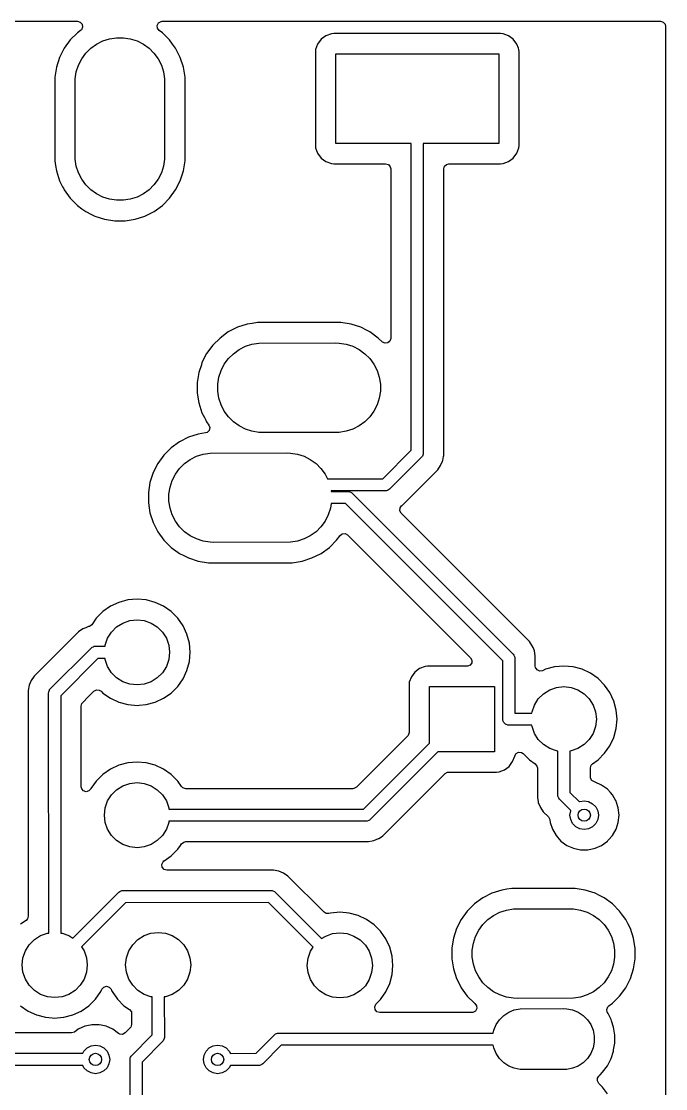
# Model space of a CAD drawing. Extents: x 3.8 to 7.11, y -5.16 to -3.03.
# Drawn here: x 6.483 to 7.106, y -4.064 to -3.032 of the extents above; entities that cross this region are included whole.
import ezdxf

# ---------------------------------------------------------------- set-up
doc = ezdxf.new("R2010")
doc.units = 0
doc.header["$MEASUREMENT"] = 0
doc.layers.add('BLACK', color=7, linetype='CONTINUOUS')

msp = doc.modelspace()

# ---------------------------------------------------------------- linework, layer by layer
at = {"layer": 'BLACK', "linetype": 'CONTINUOUS'}
for p, q in [((6.1716, -3.0315), (6.5378, -3.0315)), ((6.5378, -3.0315), (6.5404, -3.0323)), ((6.5404, -3.0323), (6.5422, -3.0344)), ((6.5422, -3.0344), (6.5426, -3.0371)), ((6.6149, -3.0354), (6.6162, -3.033)), ((6.6162, -3.033), (6.6186, -3.0316)), ((6.6186, -3.0316), (6.6197, -3.0315)), ((6.6197, -3.0315), (7.1014, -3.0315)), ((7.1014, -3.0315), (7.104, -3.0323)), ((7.104, -3.0323), (7.1058, -3.0344)), ((7.1058, -3.0344), (7.1063, -3.0364)), ((6.5377, -3.0425), (6.5307, -3.0495)), ((6.5406, -3.0403), (6.5377, -3.0425)), ((6.5377, -3.0425), (6.5377, -3.0425)), ((6.5415, -3.0396), (6.5406, -3.0403)), ((6.5426, -3.0371), (6.5415, -3.0396)), ((6.6152, -3.0382), (6.6149, -3.0354)), ((6.6168, -3.0403), (6.6152, -3.0382)), ((6.6198, -3.0425), (6.6168, -3.0403)), ((6.6268, -3.0495), (6.6198, -3.0425)), ((6.6198, -3.0425), (6.6198, -3.0425)), ((6.7832, -3.0435), (6.7779, -3.0455)), ((6.7855, -3.0433), (6.7832, -3.0435)), ((6.9468, -3.0433), (6.7855, -3.0433)), ((6.7855, -3.0433), (6.7855, -3.0433)), ((6.9491, -3.0435), (6.9468, -3.0433)), ((6.9468, -3.0433), (6.9468, -3.0433)), ((6.9468, -3.0433), (6.9468, -3.0433)), ((6.9468, -3.0433), (6.9468, -3.0433)), ((6.9544, -3.0455), (6.9491, -3.0435)), ((6.9491, -3.0435), (6.9491, -3.0435)), ((7.1063, -3.0364), (7.1063, -4.1114)), ((6.5307, -3.0495), (6.5248, -3.0575)), ((6.5307, -3.0495), (6.5307, -3.0495)), ((6.5506, -3.0576), (6.5561, -3.0536)), ((6.5561, -3.0536), (6.5622, -3.0505)), ((6.5622, -3.0505), (6.5686, -3.0484)), ((6.5686, -3.0484), (6.5753, -3.0474)), ((6.5753, -3.0474), (6.5821, -3.0474)), ((6.5821, -3.0474), (6.5888, -3.0484)), ((6.5888, -3.0484), (6.5953, -3.0505)), ((6.5953, -3.0505), (6.6014, -3.0536)), ((6.6014, -3.0536), (6.6069, -3.0576)), ((6.6297, -3.0535), (6.6268, -3.0495)), ((6.6268, -3.0495), (6.6268, -3.0495)), ((6.6326, -3.0575), (6.6297, -3.0535)), ((6.7699, -3.0535), (6.7679, -3.0588)), ((6.7733, -3.0489), (6.7699, -3.0535)), ((6.7699, -3.0535), (6.7699, -3.0535)), ((6.7779, -3.0455), (6.7733, -3.0489)), ((6.7733, -3.0489), (6.7733, -3.0489)), ((6.7779, -3.0455), (6.7779, -3.0455)), ((6.959, -3.0489), (6.9544, -3.0455)), ((6.9544, -3.0455), (6.9544, -3.0455)), ((6.9624, -3.0535), (6.959, -3.0489)), ((6.959, -3.0489), (6.959, -3.0489)), ((6.9639, -3.0575), (6.9624, -3.0535)), ((6.9624, -3.0535), (6.9624, -3.0535)), ((6.5248, -3.0575), (6.5203, -3.0664)), ((6.5418, -3.0679), (6.5458, -3.0624)), ((6.5458, -3.0624), (6.5506, -3.0576)), ((6.6069, -3.0576), (6.6117, -3.0624)), ((6.6117, -3.0624), (6.6157, -3.0679)), ((6.6355, -3.0632), (6.6326, -3.0575)), ((6.6371, -3.0664), (6.6355, -3.0632)), ((6.7679, -3.0588), (6.7677, -3.0611)), ((6.7677, -3.0611), (6.7677, -3.0611)), ((6.7677, -3.0611), (6.7677, -3.0611)), ((6.7677, -3.0611), (6.7677, -3.1515)), ((6.7874, -3.1496), (6.7874, -3.063)), ((6.7874, -3.063), (6.9449, -3.063)), ((6.9449, -3.063), (6.9449, -3.1496)), ((6.9643, -3.0588), (6.9639, -3.0575)), ((6.9646, -3.0611), (6.9643, -3.0588)), ((6.9646, -3.1515), (6.9646, -3.0611)), ((6.5173, -3.0758), (6.5157, -3.0856)), ((6.5203, -3.0664), (6.5173, -3.0758)), ((6.5173, -3.0758), (6.5173, -3.0758)), ((6.5366, -3.0804), (6.5387, -3.074)), ((6.5387, -3.074), (6.5418, -3.0679)), ((6.6157, -3.0679), (6.6188, -3.074)), ((6.6188, -3.074), (6.6209, -3.0804)), ((6.6402, -3.0758), (6.6371, -3.0664)), ((6.6371, -3.0664), (6.6371, -3.0664)), ((6.6371, -3.0664), (6.6371, -3.0664)), ((6.6418, -3.0856), (6.6402, -3.0758)), ((6.5157, -3.0856), (6.5157, -3.1664)), ((6.5356, -3.0872), (6.5366, -3.0804)), ((6.6209, -3.0804), (6.6219, -3.0872)), ((6.6418, -3.1664), (6.6418, -3.0856)), ((6.5354, -3.0906), (6.5356, -3.0872)), ((6.5356, -3.1648), (6.5354, -3.0906)), ((6.6219, -3.0872), (6.622, -3.1614)), ((6.7677, -3.1515), (6.7677, -3.1515)), ((6.7677, -3.1515), (6.7679, -3.1538)), ((6.7679, -3.1538), (6.7699, -3.1591)), ((6.8603, -3.1496), (6.7874, -3.1496)), ((6.8603, -3.4463), (6.8603, -3.1496)), ((6.9449, -3.1496), (6.872, -3.1496)), ((6.872, -3.1496), (6.872, -3.4488)), ((6.9624, -3.1591), (6.9643, -3.1538)), ((6.9643, -3.1538), (6.9646, -3.1515)), ((6.5157, -3.1664), (6.5164, -3.1708)), ((6.5366, -3.1715), (6.5356, -3.1648)), ((6.6219, -3.1648), (6.6209, -3.1715)), ((6.622, -3.1614), (6.6219, -3.1648)), ((6.6402, -3.1762), (6.6418, -3.1664)), ((6.7699, -3.1591), (6.7699, -3.1591)), ((6.7699, -3.1591), (6.7733, -3.1637)), ((6.7733, -3.1637), (6.7733, -3.1637)), ((6.7733, -3.1637), (6.7779, -3.1671)), ((6.7779, -3.1671), (6.7779, -3.1671)), ((6.7779, -3.1671), (6.7832, -3.1691)), ((6.9491, -3.1691), (6.9544, -3.1671)), ((6.9544, -3.1671), (6.959, -3.1637)), ((6.959, -3.1637), (6.9624, -3.1591)), ((6.5164, -3.1708), (6.5173, -3.1762)), ((6.5173, -3.1762), (6.5203, -3.1856)), ((6.5387, -3.178), (6.5366, -3.1715)), ((6.5418, -3.184), (6.5387, -3.178)), ((6.6188, -3.178), (6.6157, -3.184)), ((6.6209, -3.1715), (6.6188, -3.178)), ((6.6371, -3.1856), (6.6402, -3.1762)), ((6.7832, -3.1691), (6.7832, -3.1691)), ((6.7832, -3.1691), (6.7834, -3.1691)), ((6.7834, -3.1691), (6.7855, -3.1693)), ((6.7855, -3.1693), (6.8356, -3.1693)), ((6.8356, -3.1693), (6.8383, -3.1701)), ((6.8383, -3.1701), (6.8401, -3.1722)), ((6.8401, -3.1722), (6.8405, -3.1742)), ((6.8405, -3.1742), (6.8405, -3.3381)), ((6.8918, -3.1742), (6.8925, -3.1716)), ((6.8918, -3.4513), (6.8918, -3.1742)), ((6.8925, -3.1716), (6.8946, -3.1698)), ((6.8946, -3.1698), (6.8966, -3.1693)), ((6.8966, -3.1693), (6.9468, -3.1693)), ((6.9468, -3.1693), (6.9491, -3.1691)), ((6.9468, -3.1693), (6.9468, -3.1693)), ((6.5203, -3.1856), (6.5234, -3.1917)), ((6.5458, -3.1895), (6.5418, -3.184)), ((6.6157, -3.184), (6.6117, -3.1895)), ((6.6326, -3.1944), (6.6371, -3.1856)), ((6.5234, -3.1917), (6.5241, -3.193)), ((6.5241, -3.193), (6.5248, -3.1944)), ((6.5248, -3.1944), (6.5307, -3.2025)), ((6.5506, -3.1943), (6.5458, -3.1895)), ((6.5561, -3.1983), (6.5506, -3.1943)), ((6.5622, -3.2014), (6.5561, -3.1983)), ((6.6014, -3.1983), (6.5953, -3.2014)), ((6.6069, -3.1943), (6.6014, -3.1983)), ((6.6117, -3.1895), (6.6069, -3.1943)), ((6.6268, -3.2025), (6.6326, -3.1944)), ((6.5307, -3.2025), (6.5307, -3.2025)), ((6.5307, -3.2025), (6.5377, -3.2095)), ((6.5377, -3.2095), (6.5377, -3.2095)), ((6.5377, -3.2095), (6.5421, -3.2127)), ((6.5686, -3.2035), (6.5622, -3.2014)), ((6.5753, -3.2046), (6.5686, -3.2035)), ((6.5821, -3.2046), (6.5753, -3.2046)), ((6.5888, -3.2035), (6.5821, -3.2046)), ((6.5953, -3.2014), (6.5888, -3.2035)), ((6.6118, -3.2153), (6.6198, -3.2095)), ((6.6198, -3.2095), (6.6268, -3.2025)), ((6.5421, -3.2127), (6.5457, -3.2153)), ((6.5457, -3.2153), (6.5513, -3.2182)), ((6.5513, -3.2182), (6.5546, -3.2198)), ((6.5546, -3.2198), (6.5546, -3.2198)), ((6.5546, -3.2198), (6.5546, -3.2198)), ((6.5546, -3.2198), (6.564, -3.2229)), ((6.5935, -3.2229), (6.6029, -3.2198)), ((6.6029, -3.2198), (6.6118, -3.2153)), ((6.564, -3.2229), (6.5738, -3.2244)), ((6.5738, -3.2244), (6.5738, -3.2244)), ((6.5738, -3.2244), (6.5837, -3.2244)), ((6.5837, -3.2244), (6.5935, -3.2229)), ((6.5837, -3.2244), (6.5837, -3.2244)), ((6.7067, -3.3236), (6.7018, -3.3244)), ((6.7116, -3.3228), (6.7067, -3.3236)), ((6.7924, -3.3228), (6.7116, -3.3228)), ((6.8022, -3.3244), (6.7924, -3.3228)), ((6.6835, -3.3319), (6.6755, -3.3378)), ((6.6923, -3.3274), (6.6835, -3.3319)), ((6.7018, -3.3244), (6.6923, -3.3274)), ((6.8116, -3.3274), (6.8022, -3.3244)), ((6.8176, -3.3305), (6.8116, -3.3274)), ((6.8204, -3.3319), (6.8176, -3.3305)), ((6.8285, -3.3378), (6.8204, -3.3319)), ((6.8204, -3.3319), (6.8204, -3.3319)), ((6.8204, -3.3319), (6.8204, -3.3319)), ((6.6755, -3.3378), (6.6685, -3.3448)), ((6.6755, -3.3378), (6.6755, -3.3378)), ((6.7, -3.3458), (6.7064, -3.3437)), ((6.7064, -3.3437), (6.7131, -3.3427)), ((6.7131, -3.3427), (6.7874, -3.3425)), ((6.7874, -3.3425), (6.7908, -3.3427)), ((6.7908, -3.3427), (6.7975, -3.3437)), ((6.7975, -3.3437), (6.804, -3.3458)), ((6.8322, -3.3415), (6.8285, -3.3378)), ((6.8285, -3.3378), (6.8285, -3.3378)), ((6.8325, -3.3417), (6.8322, -3.3415)), ((6.835, -3.3429), (6.8325, -3.3417)), ((6.8377, -3.3425), (6.835, -3.3429)), ((6.8398, -3.3407), (6.8377, -3.3425)), ((6.8405, -3.3381), (6.8398, -3.3407)), ((6.6626, -3.3528), (6.6581, -3.3616)), ((6.6685, -3.3448), (6.6626, -3.3528)), ((6.6685, -3.3448), (6.6685, -3.3448)), ((6.6836, -3.3577), (6.6884, -3.3529)), ((6.6884, -3.3529), (6.6939, -3.3489)), ((6.6939, -3.3489), (6.7, -3.3458)), ((6.804, -3.3458), (6.81, -3.3489)), ((6.81, -3.3489), (6.8155, -3.3529)), ((6.8155, -3.3529), (6.8203, -3.3577)), ((6.6575, -3.3636), (6.6551, -3.3711)), ((6.6581, -3.3616), (6.6575, -3.3636)), ((6.6765, -3.3693), (6.6796, -3.3632)), ((6.6796, -3.3632), (6.6836, -3.3577)), ((6.8203, -3.3577), (6.8243, -3.3632)), ((6.8243, -3.3632), (6.8274, -3.3693)), ((6.6551, -3.3711), (6.6535, -3.3809)), ((6.6744, -3.3757), (6.6765, -3.3693)), ((6.8274, -3.3693), (6.8295, -3.3757)), ((6.6535, -3.3809), (6.6535, -3.3908)), ((6.6734, -3.3824), (6.6744, -3.3757)), ((6.6734, -3.3892), (6.6734, -3.3824)), ((6.8295, -3.3757), (6.8306, -3.3824)), ((6.8306, -3.3824), (6.8306, -3.3892)), ((6.6535, -3.3908), (6.6539, -3.3931)), ((6.6539, -3.3931), (6.6551, -3.4006)), ((6.6744, -3.3959), (6.6734, -3.3892)), ((6.8306, -3.3892), (6.8295, -3.3959)), ((6.6551, -3.4006), (6.6581, -3.41)), ((6.6765, -3.4024), (6.6744, -3.3959)), ((6.6796, -3.4085), (6.6765, -3.4024)), ((6.8274, -3.4024), (6.8243, -3.4085)), ((6.8295, -3.3959), (6.8274, -3.4024)), ((6.6581, -3.41), (6.6605, -3.4147)), ((6.6605, -3.4147), (6.6618, -3.4171)), ((6.6836, -3.414), (6.6796, -3.4085)), ((6.6884, -3.4188), (6.6836, -3.414)), ((6.8203, -3.414), (6.8155, -3.4188)), ((6.8243, -3.4085), (6.8203, -3.414)), ((6.6618, -3.4171), (6.6626, -3.4189)), ((6.6626, -3.4189), (6.6648, -3.4219)), ((6.6648, -3.4219), (6.6657, -3.4244)), ((6.6657, -3.4244), (6.6651, -3.4271)), ((6.6939, -3.4228), (6.6884, -3.4188)), ((6.7, -3.4258), (6.6939, -3.4228)), ((6.7064, -3.4279), (6.7, -3.4258)), ((6.804, -3.4258), (6.7975, -3.4279)), ((6.81, -3.4228), (6.804, -3.4258)), ((6.8155, -3.4188), (6.81, -3.4228)), ((6.6451, -3.4337), (6.6363, -3.4382)), ((6.6545, -3.4307), (6.6451, -3.4337)), ((6.6616, -3.4295), (6.6545, -3.4307)), ((6.6631, -3.429), (6.6616, -3.4295)), ((6.6651, -3.4271), (6.6631, -3.429)), ((6.7131, -3.429), (6.7064, -3.4279)), ((6.7165, -3.4291), (6.7131, -3.429)), ((6.7908, -3.429), (6.7165, -3.4291)), ((6.7975, -3.4279), (6.7908, -3.429)), ((6.6282, -3.4441), (6.6212, -3.4511)), ((6.6363, -3.4382), (6.6282, -3.4441)), ((6.6282, -3.4441), (6.6282, -3.4441)), ((6.8329, -3.4738), (6.8603, -3.4463)), ((6.6212, -3.4511), (6.6154, -3.4591)), ((6.6212, -3.4511), (6.6212, -3.4511)), ((6.6412, -3.4592), (6.6467, -3.4552)), ((6.6467, -3.4552), (6.6527, -3.4521)), ((6.6527, -3.4521), (6.6592, -3.45)), ((6.6592, -3.45), (6.6659, -3.449)), ((6.6659, -3.449), (6.7402, -3.4488)), ((6.7402, -3.4488), (6.7436, -3.449)), ((6.7436, -3.449), (6.7503, -3.45)), ((6.7503, -3.45), (6.7567, -3.4521)), ((6.7567, -3.4521), (6.7628, -3.4552)), ((6.7628, -3.4552), (6.7683, -3.4592)), ((6.8711, -3.4521), (6.8394, -3.4839)), ((6.8719, -3.45), (6.8711, -3.4521)), ((6.872, -3.4488), (6.8719, -3.45)), ((6.8888, -3.4609), (6.8905, -3.457)), ((6.8905, -3.457), (6.8908, -3.4563)), ((6.8908, -3.4563), (6.8915, -3.4524)), ((6.8915, -3.4524), (6.8918, -3.4513)), ((6.6109, -3.4679), (6.6078, -3.4774)), ((6.6154, -3.4591), (6.6109, -3.4679)), ((6.6324, -3.4695), (6.6364, -3.464)), ((6.6364, -3.464), (6.6412, -3.4592)), ((6.7683, -3.4592), (6.7731, -3.464)), ((6.7731, -3.464), (6.7771, -3.4695)), ((6.8516, -3.4996), (6.886, -3.4651)), ((6.886, -3.4651), (6.8888, -3.4609)), ((6.6078, -3.4774), (6.6063, -3.4872)), ((6.6272, -3.482), (6.6293, -3.4756)), ((6.6293, -3.4756), (6.6324, -3.4695)), ((6.7771, -3.4695), (6.7793, -3.4739)), ((6.7793, -3.4739), (6.8329, -3.4738)), ((6.6063, -3.4872), (6.6063, -3.4971)), ((6.6261, -3.4887), (6.6272, -3.482)), ((6.6261, -3.4955), (6.6261, -3.4887)), ((6.8364, -3.4855), (6.7828, -3.4856)), ((6.7828, -3.4856), (6.7829, -3.4862)), ((6.7829, -3.4862), (6.7992, -3.4862)), ((6.7992, -3.4862), (6.8004, -3.4863)), ((6.8004, -3.4863), (6.8011, -3.4866)), ((6.8011, -3.4866), (6.8025, -3.4872)), ((6.8025, -3.4872), (6.9589, -3.6435)), ((6.8373, -3.4852), (6.8364, -3.4855)), ((6.8385, -3.4846), (6.8373, -3.4852)), ((6.8394, -3.4839), (6.8385, -3.4846)), ((6.6063, -3.4971), (6.6078, -3.5069)), ((6.6272, -3.5022), (6.6261, -3.4955)), ((6.7829, -3.4979), (6.7823, -3.5022)), ((6.7967, -3.4979), (6.7829, -3.4979)), ((6.9488, -3.6499), (6.7967, -3.4979)), ((6.6078, -3.5069), (6.6109, -3.5163)), ((6.6293, -3.5087), (6.6272, -3.5022)), ((6.6324, -3.5148), (6.6293, -3.5087)), ((6.7802, -3.5087), (6.7771, -3.5148)), ((6.7823, -3.5022), (6.7802, -3.5087)), ((6.8493, -3.5049), (6.8495, -3.5021)), ((6.8506, -3.5073), (6.8493, -3.5049)), ((6.8495, -3.5021), (6.8511, -3.4999)), ((6.9746, -3.6313), (6.8506, -3.5073)), ((6.8511, -3.4999), (6.8513, -3.4998)), ((6.8513, -3.4998), (6.8516, -3.4996)), ((6.6109, -3.5163), (6.6154, -3.5252)), ((6.6364, -3.5203), (6.6324, -3.5148)), ((6.7771, -3.5148), (6.7731, -3.5203)), ((6.6154, -3.5252), (6.6212, -3.5332)), ((6.6412, -3.5251), (6.6364, -3.5203)), ((6.6467, -3.5291), (6.6412, -3.5251)), ((6.6527, -3.5321), (6.6467, -3.5291)), ((6.7628, -3.5291), (6.7567, -3.5321)), ((6.7683, -3.5251), (6.7628, -3.5291)), ((6.7731, -3.5203), (6.7683, -3.5251)), ((6.7882, -3.5332), (6.7915, -3.5286)), ((6.7915, -3.5286), (6.7937, -3.527)), ((6.7937, -3.527), (6.7964, -3.5267)), ((6.7964, -3.5267), (6.7989, -3.528)), ((6.7989, -3.528), (6.7989, -3.5281)), ((6.7989, -3.5281), (6.9177, -3.6469)), ((6.6212, -3.5332), (6.6212, -3.5332)), ((6.6212, -3.5332), (6.6282, -3.5402)), ((6.6282, -3.5402), (6.6282, -3.5402)), ((6.6282, -3.5402), (6.6352, -3.5453)), ((6.6592, -3.5342), (6.6527, -3.5321)), ((6.6659, -3.5353), (6.6592, -3.5342)), ((6.6693, -3.5354), (6.6659, -3.5353)), ((6.7436, -3.5353), (6.6693, -3.5354)), ((6.7503, -3.5342), (6.7436, -3.5353)), ((6.7567, -3.5321), (6.7503, -3.5342)), ((6.7732, -3.546), (6.7812, -3.5402)), ((6.7812, -3.5402), (6.7882, -3.5332)), ((6.6352, -3.5453), (6.6363, -3.546)), ((6.6363, -3.546), (6.6406, -3.5482)), ((6.6406, -3.5482), (6.6451, -3.5505)), ((6.6451, -3.5505), (6.6451, -3.5505)), ((6.6451, -3.5505), (6.6451, -3.5505)), ((6.6451, -3.5505), (6.6545, -3.5536)), ((6.7549, -3.5536), (6.7643, -3.5505)), ((6.7643, -3.5505), (6.7732, -3.546)), ((6.6545, -3.5536), (6.6643, -3.5551)), ((6.6643, -3.5551), (6.6643, -3.5551)), ((6.6643, -3.5551), (6.7451, -3.5551)), ((6.7451, -3.5551), (6.7549, -3.5536)), ((6.7451, -3.5551), (6.7451, -3.5551)), ((6.5864, -3.5911), (6.5777, -3.5934)), ((6.5953, -3.5903), (6.5864, -3.5911)), ((6.5864, -3.5911), (6.5864, -3.5911)), ((6.6042, -3.5911), (6.5953, -3.5903)), ((6.5953, -3.5903), (6.5953, -3.5903)), ((6.6129, -3.5934), (6.6042, -3.5911)), ((6.6042, -3.5911), (6.6042, -3.5911)), ((6.6042, -3.5911), (6.6042, -3.5911)), ((6.6042, -3.5911), (6.6042, -3.5911)), ((6.6042, -3.5911), (6.6042, -3.5911)), ((6.5696, -3.5972), (6.5622, -3.6024)), ((6.5777, -3.5934), (6.5696, -3.5972)), ((6.5696, -3.5972), (6.5696, -3.5972)), ((6.5777, -3.5934), (6.5777, -3.5934)), ((6.621, -3.5972), (6.6129, -3.5934)), ((6.6129, -3.5934), (6.6129, -3.5934)), ((6.6283, -3.6024), (6.621, -3.5972)), ((6.621, -3.5972), (6.621, -3.5972)), ((6.5559, -3.6087), (6.5515, -3.615)), ((6.5622, -3.6024), (6.5559, -3.6087)), ((6.5816, -3.6134), (6.5883, -3.611)), ((6.5883, -3.611), (6.5953, -3.6102)), ((6.5953, -3.6102), (6.6023, -3.611)), ((6.6023, -3.611), (6.6089, -3.6134)), ((6.6346, -3.6087), (6.6283, -3.6024)), ((6.6398, -3.616), (6.6346, -3.6087)), ((6.6346, -3.6087), (6.6346, -3.6087)), ((6.5388, -3.6218), (6.4959, -3.6648)), ((6.543, -3.619), (6.5388, -3.6218)), ((6.5388, -3.6218), (6.5388, -3.6218)), ((6.5457, -3.6179), (6.543, -3.619)), ((6.543, -3.619), (6.543, -3.619)), ((6.5476, -3.6171), (6.5457, -3.6179)), ((6.5485, -3.6169), (6.5476, -3.6171)), ((6.5476, -3.6171), (6.5476, -3.6171)), ((6.5494, -3.6167), (6.5485, -3.6169)), ((6.5515, -3.615), (6.5494, -3.6167)), ((6.5669, -3.6281), (6.5707, -3.6221)), ((6.5707, -3.6221), (6.5756, -3.6171)), ((6.5756, -3.6171), (6.5816, -3.6134)), ((6.6089, -3.6134), (6.6149, -3.6171)), ((6.6149, -3.6171), (6.6199, -3.6221)), ((6.6199, -3.6221), (6.6237, -3.6281)), ((6.6436, -3.6242), (6.6398, -3.616)), ((6.5646, -3.6347), (6.5669, -3.6281)), ((6.6237, -3.6281), (6.626, -3.6347)), ((6.6459, -3.6328), (6.6436, -3.6242)), ((6.6467, -3.6417), (6.6459, -3.6328)), ((6.9756, -3.6328), (6.9746, -3.6313)), ((6.9746, -3.6313), (6.9746, -3.6313)), ((6.9774, -3.6355), (6.9756, -3.6328)), ((6.5108, -3.6778), (6.5509, -3.6376)), ((6.5509, -3.6376), (6.5518, -3.6368)), ((6.5518, -3.6368), (6.5531, -3.6363)), ((6.5531, -3.6363), (6.554, -3.6359)), ((6.554, -3.6359), (6.5644, -3.6359)), ((6.5644, -3.6359), (6.5646, -3.6347)), ((6.626, -3.6347), (6.6268, -3.6417)), ((6.6268, -3.6417), (6.626, -3.6487)), ((6.6459, -3.6507), (6.6467, -3.6417)), ((6.9589, -3.6435), (6.9596, -3.6444)), ((6.9781, -3.6371), (6.9774, -3.6355)), ((6.9794, -3.6402), (6.9781, -3.6371)), ((6.9803, -3.6451), (6.9794, -3.6402)), ((6.9794, -3.6402), (6.9794, -3.6402)), ((6.9794, -3.6402), (6.9794, -3.6402)), ((6.5574, -3.6476), (6.5215, -3.6837)), ((6.5644, -3.6476), (6.5574, -3.6476)), ((6.5646, -3.6487), (6.5644, -3.6476)), ((6.5669, -3.6554), (6.5646, -3.6487)), ((6.626, -3.6487), (6.6237, -3.6554)), ((6.6436, -3.6593), (6.6459, -3.6507)), ((6.9189, -3.652), (6.9172, -3.6542)), ((6.9177, -3.6469), (6.919, -3.6493)), ((6.919, -3.6493), (6.9189, -3.652)), ((6.9489, -3.7075), (6.9488, -3.6499)), ((6.9596, -3.6444), (6.9599, -3.645)), ((6.9599, -3.645), (6.9605, -3.6465)), ((6.9605, -3.6465), (6.9606, -3.7006)), ((6.9803, -3.6551), (6.9803, -3.6451)), ((6.5707, -3.6614), (6.5669, -3.6554)), ((6.5756, -3.6664), (6.5707, -3.6614)), ((6.6199, -3.6614), (6.6149, -3.6664)), ((6.6237, -3.6554), (6.6199, -3.6614)), ((6.6398, -3.6674), (6.6436, -3.6593)), ((6.8639, -3.6608), (6.8605, -3.6654)), ((6.8684, -3.6574), (6.8639, -3.6608)), ((6.8639, -3.6608), (6.8639, -3.6608)), ((6.8737, -3.6554), (6.8684, -3.6574)), ((6.8684, -3.6574), (6.8684, -3.6574)), ((6.8761, -3.6552), (6.8737, -3.6554)), ((6.9143, -3.6552), (6.8761, -3.6552)), ((6.8761, -3.6552), (6.8761, -3.6552)), ((6.9146, -3.6552), (6.9143, -3.6552)), ((6.9172, -3.6542), (6.9146, -3.6552)), ((6.9805, -3.6565), (6.9803, -3.6551)), ((6.982, -3.6588), (6.9805, -3.6565)), ((6.9846, -3.6599), (6.982, -3.6588)), ((6.9873, -3.6595), (6.9846, -3.6599)), ((6.9903, -3.6581), (6.9873, -3.6595)), ((6.9989, -3.6558), (6.9903, -3.6581)), ((6.9903, -3.6581), (6.9903, -3.6581)), ((7.0079, -3.655), (6.9989, -3.6558)), ((6.9989, -3.6558), (6.9989, -3.6558)), ((7.0168, -3.6558), (7.0079, -3.655)), ((7.0079, -3.655), (7.0079, -3.655)), ((7.0255, -3.6581), (7.0168, -3.6558)), ((7.0168, -3.6558), (7.0168, -3.6558)), ((7.0168, -3.6558), (7.0168, -3.6558)), ((7.0168, -3.6558), (7.0168, -3.6558)), ((7.0168, -3.6558), (7.0168, -3.6558)), ((7.0336, -3.6619), (7.0255, -3.6581)), ((7.0255, -3.6581), (7.0255, -3.6581)), ((7.0409, -3.667), (7.0336, -3.6619)), ((7.0336, -3.6619), (7.0336, -3.6619)), ((6.4911, -3.6736), (6.4901, -3.6786)), ((6.4931, -3.669), (6.4911, -3.6736)), ((6.4911, -3.6736), (6.4911, -3.6736)), ((6.4959, -3.6648), (6.4931, -3.669)), ((6.5816, -3.6701), (6.5756, -3.6664)), ((6.5883, -3.6724), (6.5816, -3.6701)), ((6.5953, -3.6732), (6.5883, -3.6724)), ((6.6023, -3.6724), (6.5953, -3.6732)), ((6.6089, -3.6701), (6.6023, -3.6724)), ((6.6149, -3.6664), (6.6089, -3.6701)), ((6.6346, -3.6748), (6.6398, -3.6674)), ((6.8585, -3.6707), (6.8582, -3.673)), ((6.8582, -3.673), (6.8582, -3.673)), ((6.8582, -3.673), (6.8582, -3.7194)), ((6.8605, -3.6654), (6.8585, -3.6707)), ((6.8605, -3.6654), (6.8605, -3.6654)), ((7.0472, -3.6734), (7.0409, -3.667)), ((7.0524, -3.6807), (7.0472, -3.6734)), ((7.0472, -3.6734), (7.0472, -3.6734)), ((6.4901, -3.6786), (6.4901, -3.897)), ((6.5098, -3.6811), (6.51, -3.68)), ((6.5099, -3.9133), (6.5098, -3.6811)), ((6.51, -3.68), (6.5106, -3.6783)), ((6.5106, -3.6783), (6.5108, -3.6778)), ((6.5215, -3.6837), (6.5216, -3.9133)), ((6.5482, -3.6849), (6.5536, -3.6794)), ((6.5536, -3.6794), (6.5561, -3.6781)), ((6.5561, -3.6781), (6.5588, -3.6783)), ((6.5588, -3.6783), (6.5606, -3.6794)), ((6.5606, -3.6794), (6.5622, -3.6811)), ((6.5622, -3.6811), (6.5622, -3.6811)), ((6.5622, -3.6811), (6.5696, -3.6862)), ((6.621, -3.6862), (6.6283, -3.6811)), ((6.6283, -3.6811), (6.6346, -3.6748)), ((6.878, -3.7296), (6.878, -3.6749)), ((6.878, -3.6749), (6.9409, -3.6749)), ((6.9409, -3.6749), (6.9409, -3.7379)), ((6.9832, -3.6868), (6.9882, -3.6818)), ((6.9882, -3.6818), (6.9942, -3.678)), ((6.9942, -3.678), (7.0009, -3.6757)), ((7.0009, -3.6757), (7.0079, -3.6749)), ((7.0079, -3.6749), (7.0149, -3.6757)), ((7.0149, -3.6757), (7.0215, -3.678)), ((7.0215, -3.678), (7.0275, -3.6818)), ((7.0275, -3.6818), (7.0325, -3.6868)), ((7.0562, -3.6888), (7.0524, -3.6807)), ((6.5414, -3.6937), (6.5421, -3.6911)), ((6.5414, -3.7717), (6.5414, -3.6937)), ((6.5421, -3.6911), (6.5428, -3.6903)), ((6.5428, -3.6903), (6.5482, -3.6849)), ((6.5696, -3.6862), (6.5777, -3.69)), ((6.5777, -3.69), (6.5864, -3.6923)), ((6.5864, -3.6923), (6.5927, -3.6929)), ((6.5927, -3.6929), (6.5953, -3.6931)), ((6.5953, -3.6931), (6.5975, -3.6929)), ((6.5953, -3.6931), (6.5953, -3.6931)), ((6.5953, -3.6931), (6.5953, -3.6931)), ((6.5975, -3.6929), (6.6042, -3.6923)), ((6.6042, -3.6923), (6.6129, -3.69)), ((6.6129, -3.69), (6.621, -3.6862)), ((6.9772, -3.6994), (6.9795, -3.6927)), ((6.9795, -3.6927), (6.9832, -3.6868)), ((7.0325, -3.6868), (7.0363, -3.6927)), ((7.0363, -3.6927), (7.0386, -3.6994)), ((7.0585, -3.6975), (7.0562, -3.6888)), ((6.9606, -3.7006), (6.977, -3.7006)), ((6.977, -3.7006), (6.9772, -3.6994)), ((7.0386, -3.6994), (7.0394, -3.7064)), ((7.0593, -3.7064), (7.0585, -3.6975)), ((6.9498, -3.7097), (6.9489, -3.7075)), ((6.9489, -3.7075), (6.9489, -3.7075)), ((6.9514, -3.7113), (6.9498, -3.7097)), ((6.9536, -3.7122), (6.9514, -3.7113)), ((6.9547, -3.7123), (6.9536, -3.7122)), ((6.977, -3.7123), (6.9547, -3.7123)), ((6.9772, -3.7134), (6.977, -3.7123)), ((6.9795, -3.7201), (6.9772, -3.7134)), ((7.0386, -3.7134), (7.0363, -3.7201)), ((7.0394, -3.7064), (7.0386, -3.7134)), ((7.0562, -3.724), (7.0585, -3.7153)), ((7.0585, -3.7153), (7.0593, -3.7064)), ((6.8568, -3.7228), (6.8075, -3.7722)), ((6.8575, -3.722), (6.8568, -3.7228)), ((6.8582, -3.7194), (6.8575, -3.722)), ((6.9832, -3.726), (6.9795, -3.7201)), ((6.9882, -3.731), (6.9832, -3.726)), ((7.0325, -3.726), (7.0275, -3.731)), ((7.0363, -3.7201), (7.0325, -3.726)), ((7.0524, -3.7321), (7.0562, -3.724)), ((6.8143, -3.7933), (6.878, -3.7296)), ((6.9942, -3.7348), (6.9882, -3.731)), ((7.0009, -3.7371), (6.9942, -3.7348)), ((7.0215, -3.7348), (7.0149, -3.7371)), ((7.0275, -3.731), (7.0215, -3.7348)), ((7.0472, -3.7394), (7.0524, -3.7321)), ((6.8862, -3.7379), (6.8208, -3.8034)), ((6.9409, -3.7379), (6.8862, -3.7379)), ((6.9584, -3.7474), (6.9604, -3.7421)), ((6.9604, -3.7419), (6.9618, -3.7395)), ((6.9604, -3.7421), (6.9604, -3.7419)), ((6.9604, -3.7421), (6.9604, -3.7421)), ((6.9618, -3.7395), (6.9642, -3.7382)), ((6.9642, -3.7382), (6.967, -3.7385)), ((6.967, -3.7385), (6.9687, -3.7396)), ((6.9687, -3.7396), (6.9748, -3.7458)), ((6.9748, -3.7458), (6.9748, -3.7458)), ((6.9748, -3.7458), (6.9748, -3.7458)), ((6.9748, -3.7458), (6.9802, -3.7495)), ((7.002, -3.7372), (7.0009, -3.7371)), ((7.0021, -3.7807), (7.002, -3.7372)), ((7.0149, -3.7371), (7.0137, -3.7372)), ((7.0137, -3.7372), (7.0138, -3.7772)), ((7.0356, -3.7495), (7.0409, -3.7458)), ((7.0409, -3.7458), (7.0472, -3.7394)), ((6.5696, -3.7547), (6.5622, -3.7598)), ((6.5777, -3.7509), (6.5696, -3.7547)), ((6.5696, -3.7547), (6.5696, -3.7547)), ((6.5864, -3.7486), (6.5777, -3.7509)), ((6.5777, -3.7509), (6.5777, -3.7509)), ((6.5953, -3.7478), (6.5864, -3.7486)), ((6.5864, -3.7486), (6.5864, -3.7486)), ((6.6042, -3.7486), (6.5953, -3.7478)), ((6.5953, -3.7478), (6.5953, -3.7478)), ((6.6129, -3.7509), (6.6042, -3.7486)), ((6.6042, -3.7486), (6.6042, -3.7486)), ((6.6042, -3.7486), (6.6042, -3.7486)), ((6.6042, -3.7486), (6.6042, -3.7486)), ((6.6042, -3.7486), (6.6042, -3.7486)), ((6.621, -3.7547), (6.6129, -3.7509)), ((6.6129, -3.7509), (6.6129, -3.7509)), ((6.6283, -3.7598), (6.621, -3.7547)), ((6.621, -3.7547), (6.621, -3.7547)), ((6.9452, -3.7573), (6.9505, -3.7554)), ((6.9505, -3.7554), (6.955, -3.752)), ((6.955, -3.752), (6.9584, -3.7474)), ((6.9802, -3.7495), (6.9819, -3.7517)), ((6.9819, -3.7517), (6.9823, -3.7535)), ((6.9823, -3.7535), (6.9823, -3.7821)), ((7.0335, -3.7535), (7.0343, -3.7509)), ((7.0335, -3.7623), (7.0335, -3.7535)), ((7.0343, -3.7509), (7.0356, -3.7495)), ((6.5559, -3.7662), (6.5508, -3.7735)), ((6.5622, -3.7598), (6.5559, -3.7662)), ((6.6346, -3.7662), (6.6283, -3.7598)), ((6.6384, -3.7715), (6.6346, -3.7662)), ((6.833, -3.8191), (6.893, -3.759)), ((6.893, -3.759), (6.8955, -3.7577)), ((6.8955, -3.7577), (6.8965, -3.7576)), ((6.8965, -3.7576), (6.9428, -3.7576)), ((6.9428, -3.7576), (6.9452, -3.7573)), ((6.9428, -3.7576), (6.9428, -3.7576)), ((7.0336, -3.7633), (7.0335, -3.7623)), ((7.0349, -3.7658), (7.0336, -3.7633)), ((7.0374, -3.7671), (7.0349, -3.7658)), ((7.038, -3.7672), (7.0374, -3.7671)), ((7.0444, -3.7701), (7.038, -3.7672)), ((7.038, -3.7672), (7.038, -3.7672)), ((7.038, -3.7672), (7.038, -3.7672)), ((7.038, -3.7672), (7.038, -3.7672)), ((6.5418, -3.7737), (6.5414, -3.7717)), ((6.5436, -3.7758), (6.5418, -3.7737)), ((6.5462, -3.7765), (6.5436, -3.7758)), ((6.5488, -3.7758), (6.5462, -3.7765)), ((6.5507, -3.7737), (6.5488, -3.7758)), ((6.5508, -3.7735), (6.5507, -3.7737)), ((6.5508, -3.7735), (6.5508, -3.7735)), ((6.5707, -3.7796), (6.5756, -3.7746)), ((6.5756, -3.7746), (6.5816, -3.7708)), ((6.5816, -3.7708), (6.5883, -3.7685)), ((6.5883, -3.7685), (6.5953, -3.7677)), ((6.5953, -3.7677), (6.6023, -3.7685)), ((6.6023, -3.7685), (6.6089, -3.7708)), ((6.6089, -3.7708), (6.6149, -3.7746)), ((6.6149, -3.7746), (6.6199, -3.7796)), ((6.6397, -3.7728), (6.6384, -3.7715)), ((6.6424, -3.7736), (6.6397, -3.7728)), ((6.804, -3.7736), (6.6424, -3.7736)), ((6.805, -3.7735), (6.804, -3.7736)), ((6.8075, -3.7722), (6.805, -3.7735)), ((7.0138, -3.7772), (7.0229, -3.7863)), ((7.0501, -3.7742), (7.0444, -3.7701)), ((7.053, -3.7774), (7.0501, -3.7742)), ((7.0501, -3.7742), (7.0501, -3.7742)), ((7.0501, -3.7742), (7.0501, -3.7742)), ((7.0501, -3.7742), (7.0501, -3.7742)), ((7.0548, -3.7794), (7.053, -3.7774)), ((6.5646, -3.7922), (6.5669, -3.7855)), ((6.5669, -3.7855), (6.5707, -3.7796)), ((6.6199, -3.7796), (6.6237, -3.7855)), ((6.6237, -3.7855), (6.626, -3.7922)), ((6.9823, -3.7821), (6.9831, -3.7862)), ((6.9831, -3.7862), (6.9831, -3.7862)), ((6.9831, -3.7862), (6.9832, -3.787)), ((6.9832, -3.787), (6.9832, -3.787)), ((6.9832, -3.787), (6.9852, -3.7917)), ((7.0024, -3.7816), (7.0021, -3.7807)), ((7.003, -3.7828), (7.0024, -3.7816)), ((7.0037, -3.7837), (7.003, -3.7828)), ((7.0146, -3.7946), (7.0037, -3.7837)), ((7.0229, -3.7863), (7.0233, -3.7861)), ((7.0233, -3.7861), (7.0276, -3.7854)), ((7.0276, -3.7854), (7.0318, -3.7861)), ((7.0318, -3.7861), (7.0357, -3.7881)), ((7.0357, -3.7881), (7.0387, -3.7911)), ((7.0582, -3.7854), (7.0548, -3.7794)), ((7.0583, -3.7855), (7.0582, -3.7854)), ((7.0588, -3.787), (7.0583, -3.7855)), ((7.0583, -3.7855), (7.0583, -3.7855)), ((7.0605, -3.7922), (7.0588, -3.787)), ((6.5638, -3.7992), (6.5646, -3.7922)), ((6.626, -3.7922), (6.6261, -3.7934)), ((6.6261, -3.7934), (6.8143, -3.7933)), ((6.9852, -3.7917), (6.9852, -3.7917)), ((6.9852, -3.7917), (6.988, -3.7959)), ((6.988, -3.7959), (6.993, -3.8008)), ((7.0138, -3.7992), (7.0145, -3.795)), ((7.0145, -3.795), (7.0146, -3.7946)), ((7.0387, -3.7911), (7.0407, -3.795)), ((7.0407, -3.795), (7.0413, -3.7992)), ((7.0612, -3.7992), (7.0605, -3.7922)), ((6.5646, -3.8062), (6.5638, -3.7992)), ((6.5669, -3.8129), (6.5646, -3.8062)), ((6.626, -3.8062), (6.6237, -3.8129)), ((6.6261, -3.8051), (6.626, -3.8062)), ((6.8178, -3.805), (6.6261, -3.8051)), ((6.8195, -3.8043), (6.8178, -3.805)), ((6.8199, -3.8041), (6.8195, -3.8043)), ((6.8208, -3.8034), (6.8199, -3.8041)), ((6.993, -3.8008), (6.9943, -3.8033)), ((6.9943, -3.8033), (6.9944, -3.8038)), ((6.9944, -3.8038), (6.9946, -3.8062)), ((6.9946, -3.8062), (6.9946, -3.8062)), ((6.9946, -3.8062), (6.9946, -3.8062)), ((6.9946, -3.8062), (6.9968, -3.8129)), ((7.0145, -3.8035), (7.0138, -3.7992)), ((7.0164, -3.8073), (7.0145, -3.8035)), ((7.0195, -3.8104), (7.0164, -3.8073)), ((7.0387, -3.8073), (7.0357, -3.8104)), ((7.0407, -3.8035), (7.0387, -3.8073)), ((7.0413, -3.7992), (7.0407, -3.8035)), ((7.0583, -3.8129), (7.0605, -3.8062)), ((7.0605, -3.8062), (7.0612, -3.7992)), ((6.5707, -3.8189), (6.5669, -3.8129)), ((6.5756, -3.8238), (6.5707, -3.8189)), ((6.6199, -3.8189), (6.6149, -3.8238)), ((6.6237, -3.8129), (6.6199, -3.8189)), ((6.9968, -3.8129), (6.9968, -3.8129)), ((6.9968, -3.8129), (7.0003, -3.819)), ((7.0003, -3.819), (7.0016, -3.8204)), ((7.0233, -3.8123), (7.0195, -3.8104)), ((7.0276, -3.813), (7.0233, -3.8123)), ((7.0318, -3.8123), (7.0276, -3.813)), ((7.0357, -3.8104), (7.0318, -3.8123)), ((7.0511, -3.8231), (7.0548, -3.819)), ((7.0548, -3.819), (7.0583, -3.8129)), ((6.5816, -3.8276), (6.5756, -3.8238)), ((6.5883, -3.8299), (6.5816, -3.8276)), ((6.6089, -3.8276), (6.6023, -3.8299)), ((6.6149, -3.8238), (6.6089, -3.8276)), ((6.6346, -3.8322), (6.6374, -3.8284)), ((6.6374, -3.8284), (6.6384, -3.8269)), ((6.6384, -3.8269), (6.6405, -3.8252)), ((6.6405, -3.8252), (6.6424, -3.8248)), ((6.6424, -3.8248), (6.8192, -3.8248)), ((6.8192, -3.8248), (6.8227, -3.8241)), ((6.8227, -3.8241), (6.8241, -3.8238)), ((6.8241, -3.8238), (6.8288, -3.8219)), ((6.8288, -3.8219), (6.8289, -3.8218)), ((6.8289, -3.8218), (6.8305, -3.8208)), ((6.8289, -3.8218), (6.8289, -3.8218)), ((6.8305, -3.8208), (6.833, -3.8191)), ((7.0016, -3.8204), (7.005, -3.8242)), ((7.005, -3.8242), (7.005, -3.8242)), ((7.005, -3.8242), (7.005, -3.8242)), ((7.005, -3.8242), (7.0107, -3.8284)), ((7.0107, -3.8284), (7.0172, -3.8312)), ((7.038, -3.8312), (7.0444, -3.8284)), ((7.0444, -3.8284), (7.0501, -3.8242)), ((7.0501, -3.8242), (7.0504, -3.8238)), ((7.0504, -3.8238), (7.0511, -3.8231)), ((6.5953, -3.8307), (6.5883, -3.8299)), ((6.6023, -3.8299), (6.5953, -3.8307)), ((6.6216, -3.8433), (6.6283, -3.8386)), ((6.6283, -3.8386), (6.6346, -3.8322)), ((7.0172, -3.8312), (7.024, -3.8327)), ((7.024, -3.8327), (7.024, -3.8327)), ((7.024, -3.8327), (7.0311, -3.8327)), ((7.0311, -3.8327), (7.038, -3.8312)), ((7.0311, -3.8327), (7.0311, -3.8327)), ((6.6193, -3.8468), (6.6205, -3.8443)), ((6.6197, -3.8495), (6.6193, -3.8468)), ((6.6215, -3.8516), (6.6197, -3.8495)), ((6.6205, -3.8443), (6.6213, -3.8435)), ((6.6213, -3.8435), (6.6216, -3.8433)), ((6.6241, -3.8523), (6.6215, -3.8516)), ((6.7273, -3.8523), (6.6241, -3.8523)), ((6.7321, -3.8533), (6.7273, -3.8523)), ((6.7273, -3.8523), (6.7273, -3.8523)), ((6.7323, -3.8533), (6.7321, -3.8533)), ((6.7321, -3.8533), (6.7321, -3.8533)), ((6.7369, -3.8553), (6.7323, -3.8533)), ((6.7323, -3.8533), (6.7323, -3.8533)), ((6.7411, -3.8581), (6.7369, -3.8553)), ((6.7369, -3.8553), (6.7369, -3.8553)), ((6.7761, -3.893), (6.7411, -3.8581)), ((6.7411, -3.8581), (6.7411, -3.8581)), ((6.7411, -3.8581), (6.7411, -3.8581)), ((6.9576, -3.8701), (6.9528, -3.8708)), ((7.0187, -3.8701), (6.9576, -3.8701)), ((7.0285, -3.8716), (7.0187, -3.8701)), ((6.5334, -3.9182), (6.5777, -3.8738)), ((6.5777, -3.8738), (6.5786, -3.873)), ((6.5786, -3.873), (6.58, -3.8725)), ((6.58, -3.8725), (6.5807, -3.8722)), ((6.5807, -3.8722), (6.7248, -3.872)), ((6.7248, -3.872), (6.726, -3.8722)), ((6.726, -3.8722), (6.7267, -3.8725)), ((6.7267, -3.8725), (6.7281, -3.873)), ((6.7281, -3.873), (6.7737, -3.9186)), ((6.9296, -3.8792), (6.9215, -3.885)), ((6.9384, -3.8747), (6.9296, -3.8792)), ((6.9478, -3.8716), (6.9384, -3.8747)), ((6.9528, -3.8708), (6.9478, -3.8716)), ((7.038, -3.8747), (7.0285, -3.8716)), ((7.0431, -3.8773), (7.038, -3.8747)), ((7.0468, -3.8792), (7.0431, -3.8773)), ((7.0548, -3.885), (7.0468, -3.8792)), ((7.0468, -3.8792), (7.0468, -3.8792)), ((7.0468, -3.8792), (7.0468, -3.8792)), ((6.5842, -3.8839), (6.5417, -3.9265)), ((6.7223, -3.8837), (6.5842, -3.8839)), ((6.7655, -3.9269), (6.7223, -3.8837)), ((6.9215, -3.885), (6.9145, -3.892)), ((6.9215, -3.885), (6.9215, -3.885)), ((6.946, -3.8931), (6.9525, -3.891)), ((6.9525, -3.891), (6.9592, -3.8899)), ((6.9592, -3.8899), (7.0138, -3.8898)), ((7.0138, -3.8898), (7.0172, -3.8899)), ((7.0172, -3.8899), (7.0239, -3.891)), ((7.0239, -3.891), (7.0304, -3.8931)), ((7.0618, -3.892), (7.0548, -3.885)), ((7.0548, -3.885), (7.0548, -3.885)), ((6.4881, -3.901), (6.4827, -3.9047)), ((6.4894, -3.8996), (6.4881, -3.901)), ((6.4901, -3.897), (6.4894, -3.8996)), ((6.7781, -3.8942), (6.7761, -3.893)), ((6.7808, -3.8943), (6.7781, -3.8942)), ((6.7824, -3.8939), (6.7808, -3.8943)), ((6.7913, -3.8931), (6.7824, -3.8939)), ((6.7824, -3.8939), (6.7824, -3.8939)), ((6.8003, -3.8939), (6.7913, -3.8931)), ((6.7913, -3.8931), (6.7913, -3.8931)), ((6.8089, -3.8962), (6.8003, -3.8939)), ((6.8003, -3.8939), (6.8003, -3.8939)), ((6.8003, -3.8939), (6.8003, -3.8939)), ((6.8003, -3.8939), (6.8003, -3.8939)), ((6.8003, -3.8939), (6.8003, -3.8939)), ((6.817, -3.9), (6.8089, -3.8962)), ((6.8089, -3.8962), (6.8089, -3.8962)), ((6.8244, -3.9051), (6.817, -3.9)), ((6.817, -3.9), (6.817, -3.9)), ((6.9087, -3.9), (6.9042, -3.9089)), ((6.9145, -3.892), (6.9087, -3.9)), ((6.9145, -3.892), (6.9145, -3.892)), ((6.9297, -3.9049), (6.9345, -3.9001)), ((6.9345, -3.9001), (6.94, -3.8961)), ((6.94, -3.8961), (6.946, -3.8931)), ((7.0304, -3.8931), (7.0364, -3.8961)), ((7.0364, -3.8961), (7.0419, -3.9001)), ((7.0419, -3.9001), (7.0467, -3.9049)), ((7.0646, -3.8958), (7.0618, -3.892)), ((7.0618, -3.892), (7.0618, -3.892)), ((7.0677, -3.9), (7.0646, -3.8958)), ((7.0701, -3.9047), (7.0677, -3.9)), ((6.8307, -3.9115), (6.8244, -3.9051)), ((6.8314, -3.9125), (6.8307, -3.9115)), ((6.9042, -3.9089), (6.9011, -3.9183)), ((6.9226, -3.9165), (6.9257, -3.9104)), ((6.9257, -3.9104), (6.9297, -3.9049)), ((7.0467, -3.9049), (7.0507, -3.9104)), ((7.0507, -3.9104), (7.0538, -3.9165)), ((7.0722, -3.9089), (7.0701, -3.9047)), ((7.0752, -3.9183), (7.0722, -3.9089)), ((7.0722, -3.9089), (7.0722, -3.9089)), ((7.0722, -3.9089), (7.0722, -3.9089)), ((6.4911, -3.9245), (6.4961, -3.9195)), ((6.4961, -3.9195), (6.5021, -3.9157)), ((6.5021, -3.9157), (6.5087, -3.9134)), ((6.5087, -3.9134), (6.5099, -3.9133)), ((6.5216, -3.9133), (6.5228, -3.9134)), ((6.5228, -3.9134), (6.5294, -3.9157)), ((6.5294, -3.9157), (6.5334, -3.9182)), ((6.5911, -3.9245), (6.5961, -3.9195)), ((6.5961, -3.9195), (6.6021, -3.9157)), ((6.6021, -3.9157), (6.6087, -3.9134)), ((6.6087, -3.9134), (6.6157, -3.9126)), ((6.6157, -3.9126), (6.6228, -3.9134)), ((6.6228, -3.9134), (6.6294, -3.9157)), ((6.6294, -3.9157), (6.6354, -3.9195)), ((6.6354, -3.9195), (6.6404, -3.9245)), ((6.7737, -3.9186), (6.7777, -3.9161)), ((6.7777, -3.9161), (6.7843, -3.9138)), ((6.7843, -3.9138), (6.7913, -3.913)), ((6.7913, -3.913), (6.7983, -3.9138)), ((6.7983, -3.9138), (6.805, -3.9161)), ((6.805, -3.9161), (6.811, -3.9199)), ((6.811, -3.9199), (6.816, -3.9249)), ((6.8358, -3.9188), (6.8314, -3.9125)), ((6.8396, -3.9269), (6.8358, -3.9188)), ((6.9011, -3.9183), (6.8997, -3.9275)), ((6.9205, -3.923), (6.9226, -3.9165)), ((7.0538, -3.9165), (7.0559, -3.923)), ((7.0768, -3.9281), (7.0752, -3.9183)), ((6.485, -3.9371), (6.4874, -3.9304)), ((6.4874, -3.9304), (6.4911, -3.9245)), ((6.5417, -3.9265), (6.5441, -3.9304)), ((6.5441, -3.9304), (6.5465, -3.9371)), ((6.585, -3.9371), (6.5874, -3.9304)), ((6.5874, -3.9304), (6.5911, -3.9245)), ((6.6404, -3.9245), (6.6441, -3.9304)), ((6.6441, -3.9304), (6.6465, -3.9371)), ((6.7606, -3.9375), (6.763, -3.9308)), ((6.763, -3.9308), (6.7655, -3.9269)), ((6.816, -3.9249), (6.8197, -3.9308)), ((6.8197, -3.9308), (6.822, -3.9375)), ((6.842, -3.9356), (6.8396, -3.9269)), ((6.8997, -3.9275), (6.8996, -3.9281)), ((6.8996, -3.9281), (6.8996, -3.938)), ((6.9194, -3.9297), (6.9205, -3.923)), ((6.9194, -3.9365), (6.9194, -3.9297)), ((7.0559, -3.923), (7.057, -3.9297)), ((7.057, -3.9297), (7.057, -3.9365)), ((7.0768, -3.938), (7.0768, -3.9281)), ((6.4843, -3.9441), (6.485, -3.9371)), ((6.5465, -3.9371), (6.5472, -3.9441)), ((6.5843, -3.9441), (6.585, -3.9371)), ((6.6465, -3.9371), (6.6472, -3.9441)), ((6.7598, -3.9445), (6.7606, -3.9375)), ((6.822, -3.9375), (6.8228, -3.9445)), ((6.8427, -3.9445), (6.842, -3.9356)), ((6.8996, -3.938), (6.8999, -3.9401)), ((6.8999, -3.9401), (6.9011, -3.9478)), ((6.9205, -3.9432), (6.9194, -3.9365)), ((7.057, -3.9365), (7.0559, -3.9432)), ((7.0752, -3.9478), (7.0768, -3.938)), ((6.485, -3.9511), (6.4843, -3.9441)), ((6.4874, -3.9578), (6.485, -3.9511)), ((6.5465, -3.9511), (6.5441, -3.9578)), ((6.5472, -3.9441), (6.5465, -3.9511)), ((6.585, -3.9511), (6.5843, -3.9441)), ((6.5874, -3.9578), (6.585, -3.9511)), ((6.6465, -3.9511), (6.6441, -3.9578)), ((6.6472, -3.9441), (6.6465, -3.9511)), ((6.7606, -3.9515), (6.7598, -3.9445)), ((6.763, -3.9582), (6.7606, -3.9515)), ((6.822, -3.9515), (6.8197, -3.9582)), ((6.8228, -3.9445), (6.822, -3.9515)), ((6.842, -3.9534), (6.8427, -3.9445)), ((6.9011, -3.9478), (6.9042, -3.9573)), ((6.9226, -3.9496), (6.9205, -3.9432)), ((6.9257, -3.9557), (6.9226, -3.9496)), ((7.0538, -3.9496), (7.0507, -3.9557)), ((7.0559, -3.9432), (7.0538, -3.9496)), ((7.0722, -3.9573), (7.0752, -3.9478)), ((6.4911, -3.9637), (6.4874, -3.9578)), ((6.5441, -3.9578), (6.5404, -3.9637)), ((6.5911, -3.9637), (6.5874, -3.9578)), ((6.6441, -3.9578), (6.6404, -3.9637)), ((6.7667, -3.9641), (6.763, -3.9582)), ((6.8197, -3.9582), (6.816, -3.9641)), ((6.8358, -3.9702), (6.8396, -3.9621)), ((6.8396, -3.9621), (6.842, -3.9534)), ((6.9042, -3.9573), (6.9067, -3.9621)), ((6.9067, -3.9621), (6.9084, -3.9654)), ((6.9297, -3.9612), (6.9257, -3.9557)), ((6.9345, -3.966), (6.9297, -3.9612)), ((7.0467, -3.9612), (7.0419, -3.966)), ((7.0507, -3.9557), (7.0467, -3.9612)), ((7.0677, -3.9661), (7.0722, -3.9573)), ((6.4961, -3.9687), (6.4911, -3.9637)), ((6.5021, -3.9725), (6.4961, -3.9687)), ((6.5087, -3.9748), (6.5021, -3.9725)), ((6.5294, -3.9725), (6.5228, -3.9748)), ((6.5354, -3.9687), (6.5294, -3.9725)), ((6.5404, -3.9637), (6.5354, -3.9687)), ((6.5551, -3.9771), (6.5603, -3.9698)), ((6.5603, -3.9698), (6.5613, -3.9675)), ((6.5613, -3.9675), (6.5631, -3.9654)), ((6.5631, -3.9654), (6.5658, -3.9647)), ((6.5658, -3.9647), (6.5684, -3.9655)), ((6.5684, -3.9655), (6.5702, -3.9675)), ((6.5702, -3.9675), (6.5707, -3.9687)), ((6.5707, -3.9687), (6.5712, -3.9698)), ((6.5712, -3.9698), (6.5712, -3.9698)), ((6.5712, -3.9698), (6.5764, -3.9771)), ((6.5961, -3.9687), (6.5911, -3.9637)), ((6.6021, -3.9725), (6.5961, -3.9687)), ((6.6087, -3.9748), (6.6021, -3.9725)), ((6.6294, -3.9725), (6.6228, -3.9748)), ((6.6354, -3.9687), (6.6294, -3.9725)), ((6.6404, -3.9637), (6.6354, -3.9687)), ((6.7717, -3.9691), (6.7667, -3.9641)), ((6.7777, -3.9729), (6.7717, -3.9691)), ((6.7843, -3.9752), (6.7777, -3.9729)), ((6.805, -3.9729), (6.7983, -3.9752)), ((6.811, -3.9691), (6.805, -3.9729)), ((6.816, -3.9641), (6.811, -3.9691)), ((6.8307, -3.9775), (6.8358, -3.9702)), ((6.9084, -3.9654), (6.9087, -3.9661)), ((6.9087, -3.9661), (6.9145, -3.9741)), ((6.94, -3.97), (6.9345, -3.966)), ((6.946, -3.9731), (6.94, -3.97)), ((6.9525, -3.9752), (6.946, -3.9731)), ((7.0304, -3.9731), (7.0239, -3.9752)), ((7.0364, -3.97), (7.0304, -3.9731)), ((7.0419, -3.966), (7.0364, -3.97)), ((7.0618, -3.9741), (7.0677, -3.9661)), ((6.4827, -3.9835), (6.49, -3.9886)), ((6.5157, -3.9756), (6.5087, -3.9748)), ((6.5228, -3.9748), (6.5157, -3.9756)), ((6.5414, -3.9886), (6.5488, -3.9835)), ((6.5488, -3.9835), (6.5551, -3.9771)), ((6.5764, -3.9771), (6.5827, -3.9835)), ((6.5827, -3.9835), (6.5827, -3.9835)), ((6.5827, -3.9835), (6.5827, -3.9835)), ((6.5827, -3.9835), (6.5881, -3.9872)), ((6.6099, -3.9749), (6.6087, -3.9748)), ((6.61, -4.0116), (6.6099, -3.9749)), ((6.6228, -3.9748), (6.6216, -3.9749)), ((6.6216, -3.9749), (6.6217, -4.0142)), ((6.7913, -3.976), (6.7843, -3.9752)), ((6.7983, -3.9752), (6.7913, -3.976)), ((6.8251, -3.9846), (6.8262, -3.9821)), ((6.8262, -3.9821), (6.8264, -3.9818)), ((6.8264, -3.9818), (6.8307, -3.9775)), ((6.8307, -3.9775), (6.8307, -3.9775)), ((6.9145, -3.9741), (6.9145, -3.9741)), ((6.9145, -3.9741), (6.9215, -3.9811)), ((6.9215, -3.9811), (6.9218, -3.9813)), ((6.9218, -3.9813), (6.9235, -3.9835)), ((6.9235, -3.9835), (6.9237, -3.9862)), ((6.9592, -3.9762), (6.9525, -3.9752)), ((6.9626, -3.9764), (6.9592, -3.9762)), ((7.0172, -3.9762), (6.9626, -3.9764)), ((7.0239, -3.9752), (7.0172, -3.9762)), ((7.0504, -3.9845), (7.0514, -3.9836)), ((7.0514, -3.9836), (7.0548, -3.9811)), ((7.0548, -3.9811), (7.0618, -3.9741)), ((7.0548, -3.9811), (7.0548, -3.9811)), ((7.0548, -3.9811), (7.0548, -3.9811)), ((6.49, -3.9886), (6.4982, -3.9924)), ((6.4982, -3.9924), (6.5068, -3.9947)), ((6.5247, -3.9947), (6.5333, -3.9924)), ((6.5333, -3.9924), (6.5414, -3.9886)), ((6.5881, -3.9872), (6.5898, -3.9894)), ((6.5898, -3.9894), (6.5901, -3.9912)), ((6.5901, -3.9912), (6.5901, -4.0015)), ((6.8254, -3.9873), (6.8251, -3.9846)), ((6.8272, -3.9894), (6.8254, -3.9873)), ((6.8299, -3.9901), (6.8272, -3.9894)), ((6.9189, -3.9901), (6.8299, -3.9901)), ((6.92, -3.99), (6.9189, -3.9901)), ((6.9224, -3.9887), (6.92, -3.99)), ((6.9237, -3.9862), (6.9224, -3.9887)), ((6.9457, -3.997), (6.9498, -3.9929)), ((6.9498, -3.9929), (6.9546, -3.9897)), ((6.9546, -3.9897), (6.9599, -3.9875)), ((6.9599, -3.9875), (6.9656, -3.9864)), ((6.9656, -3.9864), (7.0079, -3.9862)), ((7.0079, -3.9862), (7.0108, -3.9864)), ((7.0108, -3.9864), (7.0164, -3.9875)), ((7.0164, -3.9875), (7.0218, -3.9897)), ((7.0218, -3.9897), (7.0266, -3.9929)), ((7.0266, -3.9929), (7.0307, -3.997)), ((7.0494, -3.9871), (7.0504, -3.9845)), ((7.0499, -3.9898), (7.0494, -3.9871)), ((7.05, -3.9899), (7.0499, -3.9898)), ((7.0506, -3.9911), (7.05, -3.9899)), ((7.05, -3.9899), (7.05, -3.9899)), ((7.0535, -3.9968), (7.0506, -3.9911)), ((6.5068, -3.9947), (6.5132, -3.9953)), ((6.5132, -3.9953), (6.5157, -3.9955)), ((6.5157, -3.9955), (6.518, -3.9953)), ((6.5157, -3.9955), (6.5157, -3.9955)), ((6.5157, -3.9955), (6.5157, -3.9955)), ((6.518, -3.9953), (6.5247, -3.9947)), ((6.5447, -4.0034), (6.5383, -4.0063)), ((6.5504, -4.0022), (6.5447, -4.0034)), ((6.5447, -4.0034), (6.5447, -4.0034)), ((6.5516, -4.0019), (6.5504, -4.0022)), ((6.5586, -4.0019), (6.5516, -4.0019)), ((6.5605, -4.0023), (6.5586, -4.0019)), ((6.5655, -4.0034), (6.5605, -4.0023)), ((6.572, -4.0063), (6.5655, -4.0034)), ((6.5655, -4.0034), (6.5655, -4.0034)), ((6.5894, -4.0042), (6.5887, -4.005)), ((6.5901, -4.0015), (6.5894, -4.0042)), ((6.9402, -4.0072), (6.9425, -4.0018)), ((6.9425, -4.0018), (6.9457, -3.997)), ((7.0307, -3.997), (7.0339, -4.0018)), ((7.0339, -4.0018), (7.0361, -4.0072)), ((7.0539, -3.998), (7.0535, -3.9968)), ((7.0535, -3.9968), (7.0535, -3.9968)), ((7.0535, -3.9968), (7.0535, -3.9968)), ((7.0559, -4.0042), (7.0539, -3.998)), ((7.0571, -4.0119), (7.0559, -4.0042)), ((6.5318, -4.0098), (5.6622, -4.0098)), ((6.5321, -4.0098), (6.5318, -4.0098)), ((6.5347, -4.0089), (6.5321, -4.0098)), ((6.5383, -4.0063), (6.5347, -4.0089)), ((6.5383, -4.0063), (6.5383, -4.0063)), ((6.5775, -4.0103), (6.572, -4.0063)), ((6.5787, -4.011), (6.5775, -4.0103)), ((6.5814, -4.0112), (6.5787, -4.011)), ((6.5839, -4.0098), (6.5814, -4.0112)), ((6.5887, -4.005), (6.5839, -4.0098)), ((6.5896, -4.0322), (6.61, -4.0116)), ((6.6217, -4.0142), (6.6215, -4.0153)), ((6.7103, -4.0295), (6.7281, -4.0116)), ((6.7281, -4.0116), (6.729, -4.0108)), ((6.729, -4.0108), (6.7302, -4.0103)), ((6.7302, -4.0103), (6.7311, -4.01)), ((6.7311, -4.01), (6.9397, -4.0099)), ((6.9397, -4.0099), (6.9402, -4.0072)), ((7.0361, -4.0072), (7.0373, -4.0129)), ((7.0373, -4.0129), (7.0373, -4.0186)), ((7.0571, -4.0196), (7.0571, -4.0119)), ((6.544, -4.0273), (6.547, -4.0243)), ((6.547, -4.0243), (6.5509, -4.0223)), ((6.5509, -4.0223), (6.5551, -4.0217)), ((6.5551, -4.0217), (6.5594, -4.0223)), ((6.5594, -4.0223), (6.5632, -4.0243)), ((6.5632, -4.0243), (6.5663, -4.0273)), ((6.6207, -4.0175), (6.6003, -4.038)), ((6.6215, -4.0153), (6.6207, -4.0175)), ((6.6621, -4.0273), (6.6651, -4.0243)), ((6.6651, -4.0243), (6.669, -4.0223)), ((6.669, -4.0223), (6.6732, -4.0217)), ((6.6732, -4.0217), (6.6775, -4.0223)), ((6.6775, -4.0223), (6.6813, -4.0243)), ((6.6813, -4.0243), (6.6844, -4.0273)), ((6.7346, -4.0217), (6.7168, -4.0396)), ((6.9397, -4.0216), (6.7346, -4.0217)), ((6.9402, -4.0243), (6.9397, -4.0216)), ((6.9425, -4.0297), (6.9402, -4.0243)), ((7.0361, -4.0243), (7.0339, -4.0297)), ((7.0373, -4.0186), (7.0361, -4.0243)), ((7.056, -4.0263), (7.0571, -4.0196)), ((5.6522, -4.0296), (6.5429, -4.0295)), ((6.5429, -4.0295), (6.544, -4.0273)), ((6.5663, -4.0273), (6.5682, -4.0312)), ((6.5682, -4.0312), (6.5689, -4.0354)), ((6.5689, -4.0354), (6.5682, -4.0397)), ((6.5886, -4.0354), (6.5887, -4.0343)), ((6.5887, -4.1083), (6.5886, -4.0354)), ((6.5887, -4.0343), (6.5891, -4.0332)), ((6.5891, -4.0332), (6.5896, -4.0322)), ((6.6594, -4.0354), (6.6601, -4.0312)), ((6.6601, -4.0397), (6.6594, -4.0354)), ((6.6601, -4.0312), (6.6621, -4.0273)), ((6.6844, -4.0273), (6.6855, -4.0296)), ((6.6855, -4.0296), (6.7103, -4.0295)), ((6.9457, -4.0345), (6.9425, -4.0297)), ((6.9498, -4.0386), (6.9457, -4.0345)), ((7.0307, -4.0345), (7.0266, -4.0386)), ((7.0339, -4.0297), (7.0307, -4.0345)), ((7.05, -4.0416), (7.0535, -4.0346)), ((7.0535, -4.0346), (7.0559, -4.0273)), ((7.0559, -4.0273), (7.056, -4.0263)), ((6.5428, -4.0412), (5.6496, -4.0413)), ((6.544, -4.0435), (6.5428, -4.0412)), ((6.547, -4.0466), (6.544, -4.0435)), ((6.5663, -4.0435), (6.5632, -4.0466)), ((6.5682, -4.0397), (6.5663, -4.0435)), ((6.6003, -4.038), (6.6004, -4.1142)), ((6.6621, -4.0435), (6.6601, -4.0397)), ((6.6651, -4.0466), (6.6621, -4.0435)), ((6.6844, -4.0435), (6.6813, -4.0466)), ((6.6855, -4.0413), (6.6844, -4.0435)), ((6.7138, -4.0412), (6.6855, -4.0413)), ((6.7146, -4.0409), (6.7138, -4.0412)), ((6.7159, -4.0403), (6.7146, -4.0409)), ((6.7168, -4.0396), (6.7159, -4.0403)), ((6.9546, -4.0418), (6.9498, -4.0386)), ((6.9599, -4.044), (6.9546, -4.0418)), ((6.9656, -4.0451), (6.9599, -4.044)), ((6.9685, -4.0453), (6.9656, -4.0451)), ((7.0108, -4.0451), (6.9685, -4.0453)), ((7.0164, -4.044), (7.0108, -4.0451)), ((7.0218, -4.0418), (7.0164, -4.044)), ((7.0266, -4.0386), (7.0218, -4.0418)), ((7.0454, -4.0478), (7.05, -4.0416)), ((6.5509, -4.0485), (6.547, -4.0466)), ((6.5551, -4.0492), (6.5509, -4.0485)), ((6.5594, -4.0485), (6.5551, -4.0492)), ((6.5632, -4.0466), (6.5594, -4.0485)), ((6.669, -4.0485), (6.6651, -4.0466)), ((6.6732, -4.0492), (6.669, -4.0485)), ((6.6775, -4.0485), (6.6732, -4.0492)), ((6.6813, -4.0466), (6.6775, -4.0485)), ((7.0403, -4.0562), (7.0405, -4.0534)), ((7.0416, -4.0586), (7.0403, -4.0562)), ((7.0405, -4.0534), (7.0416, -4.0517)), ((7.0416, -4.0517), (7.0431, -4.0502)), ((7.0431, -4.0502), (7.0454, -4.0478)), ((7.0454, -4.0624), (7.0416, -4.0586)), ((7.05, -4.0687), (7.0454, -4.0624))]:
    msp.add_line(p, q, dxfattribs=at)
at = {"layer": 'BLACK'}
for centre in [(7.0276, -3.7992), (6.5551, -4.0354), (6.6732, -4.0354)]:
    msp.add_circle(centre, 0.00591, dxfattribs=at)

doc.saveas('drawing.dxf')
